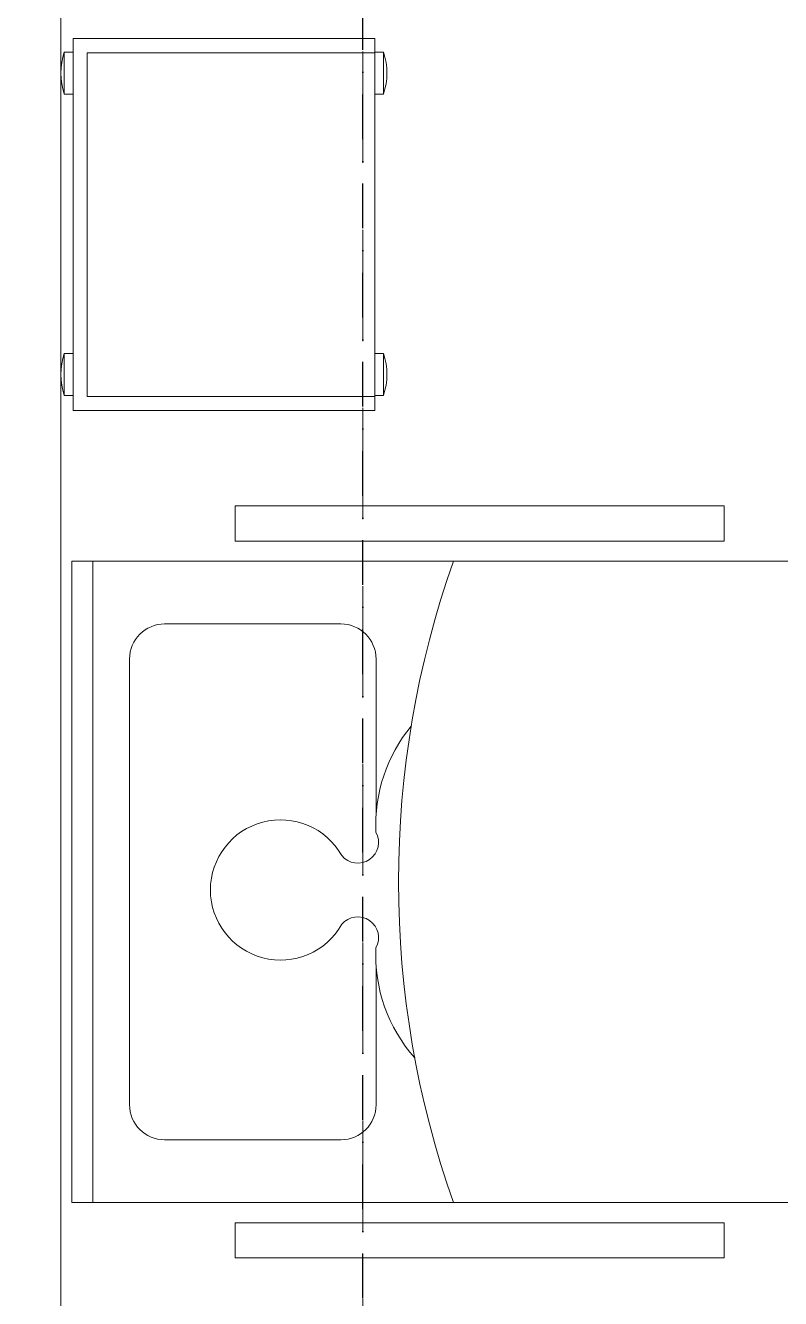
# Model space of a CAD drawing. Header units: millimetres. Extents: x 26027 to 581921, y 7230 to 233891.
# Drawn here: x 480318 to 481394, y 161847 to 163661 of the extents above; entities that cross this region are included whole.
import ezdxf

# ---------------------------------------------------------------- set-up
doc = ezdxf.new("R2010")
doc.units = ezdxf.units.MM
doc.header["$LTSCALE"] = 5
doc.linetypes.add('CENTER', pattern=[50.8, 31.75, -6.35, 6.35, -6.35])
doc.linetypes.add('DASHDOT', pattern=[25.4, 12.7, -6.35, 0, -6.35])
doc.layers.add('axes', color=252, linetype='Continuous')
for name, color, linetype, lineweight in [('E-ELEC-EQPM-2', 85, 'Continuous', 30), ('Medical Equipment and Furniture', 252, 'Continuous', 0), ('Medical Equipment and Furniture1', 252, 'Continuous', 5), ('Walls', 252, 'Continuous', 5)]:
    doc.layers.add(name, color=color, linetype=linetype, lineweight=lineweight)
doc.layers.add('EXF', color=7, linetype='Continuous', lineweight=30, true_color=0x4e7e3e)

# ---------------------------------------------------------------- blocks, each defined once
blk = doc.blocks.new('Hospital Bed')
at = {"layer": 'Medical Equipment and Furniture1'}
for p, q in [((38.338, -101.6315, 0), (38.338, -101.6815, 0)), ((38.338, -101.6315, 0), (39.0347, -101.6315, 0)), ((39.0347, -101.6315, 0), (39.0347, -101.6815, 0)), ((38.338, -101.6815, 0), (39.0347, -101.6815, 0)), ((38.105, -102.6245, 0), (38.105, -101.7101, 0)), ((38.105, -101.7101, 0), (40.4164, -101.7101, 0)), ((38.135, -102.6245, 0), (38.135, -101.7101, 0)), ((38.2374, -101.7997, 0), (38.4887, -101.7997, 0)), ((38.1874, -102.485, 0), (38.1874, -101.8497, 0)), ((38.5387, -102.0476, 0), (38.5387, -101.8497, 0)), ((38.5387, -102.485, 0), (38.5387, -102.264, 0)), ((38.4887, -102.535, 0), (38.2374, -102.535, 0)), ((40.4164, -102.6245, 0), (38.105, -102.6245, 0)), ((38.338, -102.6532, 0), (38.338, -102.7032, 0)), ((39.0347, -102.6532, 0), (38.338, -102.6532, 0)), ((39.0347, -102.6532, 0), (39.0347, -102.7032, 0)), ((39.0347, -102.7032, 0), (38.338, -102.7032, 0))]:
    blk.add_line(p, q, dxfattribs=at)
at = {"layer": 'Medical Equipment and Furniture1', "elevation": 0}
for points in [[(38.6489, -102.6245), (38.6489, -102.6245), (38.6489, -102.6245), (38.6489, -102.6245), (38.6489, -102.6245), (38.6489, -102.6245), (38.6489, -102.6245), (38.6489, -102.6245), (38.6489, -102.6245), (38.6489, -102.6245), (38.6489, -102.6245), (38.6489, -102.6245), (38.6489, -102.6245), (38.6489, -102.6245), (38.6489, -102.6245), (38.6489, -102.6245), (38.6489, -102.6245), (38.6489, -102.6245), (38.6489, -102.6245), (38.6489, -102.6245), (38.6489, -102.6245), (38.6489, -102.6245), (38.6489, -102.6245), (38.6489, -102.6245), (38.6489, -102.6245), (38.6489, -102.6245), (38.6489, -102.6245), (38.6489, -102.6245), (38.6489, -102.6245), (38.6489, -102.6245), (38.6489, -102.6245), (38.6489, -102.6245), (38.6489, -102.6245), (38.6489, -102.6245), (38.6489, -102.6245), (38.6489, -102.6245), (38.6489, -102.6245), (38.6489, -102.6245), (38.6489, -102.6245), (38.6489, -102.6245), (38.6489, -102.6245), (38.6489, -102.6245), (38.6489, -102.6245), (38.6489, -102.6245), (38.6489, -102.6245), (38.6489, -102.6245), (38.6489, -102.6245), (38.6489, -102.6245), (38.6489, -102.6245), (38.6489, -102.6245), (38.6489, -102.6245), (38.6489, -102.6245), (38.6489, -102.6245), (38.6489, -102.6245), (38.6489, -102.6245), (38.6489, -102.6245), (38.6489, -102.6245), (38.6489, -102.6245), (38.6489, -102.6245), (38.6489, -102.6245), (38.6489, -102.6245), (38.6489, -102.6245), (38.6489, -102.6245), (38.6489, -102.6245), (38.6489, -102.6245), (38.6489, -102.6245), (38.6489, -102.6245), (38.6489, -102.6245), (38.6489, -102.6245), (38.6489, -102.6245), (38.6489, -102.6245), (38.6489, -102.6245), (38.6489, -102.6245), (38.6489, -102.6245), (38.6489, -102.6245), (38.6489, -102.6245), (38.6489, -102.6245), (38.6489, -102.6245), (38.6489, -102.6245), (38.6489, -102.6245), (38.6489, -102.6245), (38.6489, -102.6245), (38.6489, -102.6245), (38.6489, -102.6245), (38.6489, -102.6245), (38.6489, -102.6245), (38.6489, -102.6245), (38.6489, -102.6245), (38.6489, -102.6245), (38.6489, -102.6245), (38.6489, -102.6245), (38.6489, -102.6245), (38.6489, -102.6245), (38.6489, -102.6245), (38.6489, -102.6245), (38.6489, -102.6245), (38.6489, -102.6245), (38.6489, -102.6245), (38.6489, -102.6245), (38.6489, -102.6245), (38.6489, -102.6245), (38.6489, -102.6245), (38.6489, -102.6245), (38.6489, -102.6245), (38.6489, -102.6245), (38.6489, -102.6245), (38.6489, -102.6245), (38.6489, -102.6245), (38.6489, -102.6245), (38.6489, -102.6245), (38.6489, -102.6245), (38.6489, -102.6245), (38.6489, -102.6245), (38.6489, -102.6245), (38.6489, -102.6245), (38.6489, -102.6245), (38.6489, -102.6245), (38.6489, -102.6245), (38.6489, -102.6245), (38.6489, -102.6245), (38.6489, -102.6245), (38.6489, -102.6245), (38.6489, -102.6245), (38.6489, -102.6245), (38.6489, -102.6245), (38.6489, -102.6245), (38.6489, -102.6245), (38.6489, -102.6245), (38.6489, -102.6245), (38.6489, -102.6245), (38.6489, -102.6245), (38.6489, -102.6245), (38.6489, -102.6245), (38.6489, -102.6245), (38.6489, -102.6245), (38.6489, -102.6245), (38.6489, -102.6245), (38.6489, -102.6245), (38.6489, -102.6245), (38.6489, -102.6245), (38.6489, -102.6245), (38.6489, -102.6245), (38.6489, -102.6245), (38.6489, -102.6245), (38.6489, -102.6245), (38.6489, -102.6245), (38.6489, -102.6245), (38.6489, -102.6245), (38.6489, -102.6245), (38.6489, -102.6245), (38.6489, -102.6245), (38.6489, -102.6245), (38.6489, -102.6245), (38.6489, -102.6245), (38.6489, -102.6245), (38.6489, -102.6245), (38.6489, -102.6245), (38.6489, -102.6245), (38.6489, -102.6245), (38.6489, -102.6245), (38.6489, -102.6245), (38.6489, -102.6245), (38.6489, -102.6245), (38.6489, -102.6245), (38.6489, -102.6245), (38.6489, -102.6245), (38.6489, -102.6245), (38.6489, -102.6245), (38.6489, -102.6245), (38.6489, -102.6245), (38.6489, -102.6245), (38.6489, -102.6245), (38.6489, -102.6245), (38.6489, -102.6245), (38.6489, -102.6245), (38.6489, -102.6245), (38.6489, -102.6245), (38.6489, -102.6245), (38.6489, -102.6245), (38.6489, -102.6245), (38.6489, -102.6245), (38.6489, -102.6245), (38.6489, -102.6245), (38.6489, -102.6245), (38.6489, -102.6245), (38.6489, -102.6245), (38.6489, -102.6245), (38.6489, -102.6245), (38.6489, -102.6245), (38.6489, -102.6245), (38.6489, -102.6245), (38.6489, -102.6245), (38.6489, -102.6245), (38.6489, -102.6245), (38.6489, -102.6245), (38.6489, -102.6245), (38.6489, -102.6245), (38.6489, -102.6245), (38.6489, -102.6245), (38.6489, -102.6245), (38.6489, -102.6245), (38.6489, -102.6245), (38.6489, -102.6245), (38.6489, -102.6245), (38.6489, -102.6245), (38.6489, -102.6245), (38.6489, -102.6245), (38.6489, -102.6245), (38.6489, -102.6245), (38.6489, -102.6245), (38.6489, -102.6245), (38.6489, -102.6245), (38.6489, -102.6245), (38.6489, -102.6245), (38.6489, -102.6245), (38.6489, -102.6245), (38.6489, -102.6245), (38.6489, -102.6245), (38.6489, -102.6245)], [(38.6489, -102.6245), (38.6489, -102.6245), (38.6489, -102.6245), (38.6489, -102.6245), (38.6489, -102.6245), (38.6489, -102.6245), (38.6489, -102.6245), (38.6489, -102.6245), (38.6489, -102.6245), (38.6489, -102.6245), (38.6489, -102.6245), (38.6489, -102.6245), (38.6489, -102.6245), (38.6489, -102.6245), (38.6489, -102.6245), (38.6489, -102.6245), (38.6489, -102.6245), (38.6489, -102.6245), (38.6489, -102.6245), (38.6489, -102.6245), (38.6489, -102.6245), (38.6489, -102.6245), (38.6489, -102.6245), (38.6489, -102.6245), (38.6489, -102.6245), (38.6489, -102.6245), (38.6489, -102.6245), (38.6489, -102.6245), (38.6489, -102.6245), (38.6489, -102.6245), (38.6489, -102.6245), (38.6489, -102.6245), (38.6489, -102.6245), (38.6489, -102.6245), (38.6489, -102.6245), (38.6489, -102.6245), (38.6489, -102.6245), (38.6489, -102.6245), (38.6489, -102.6245), (38.6489, -102.6245), (38.6489, -102.6245), (38.6489, -102.6245), (38.6489, -102.6245), (38.6489, -102.6245), (38.6489, -102.6245), (38.6489, -102.6245), (38.6489, -102.6245), (38.6489, -102.6245), (38.6489, -102.6245), (38.6489, -102.6245), (38.6489, -102.6245), (38.6489, -102.6245), (38.6489, -102.6245), (38.6489, -102.6245), (38.6489, -102.6245), (38.6489, -102.6245), (38.6489, -102.6245), (38.6489, -102.6245), (38.6489, -102.6245), (38.6489, -102.6245), (38.6489, -102.6245), (38.6489, -102.6245), (38.6489, -102.6245), (38.6489, -102.6245), (38.6489, -102.6245), (38.6489, -102.6245), (38.6489, -102.6245), (38.6489, -102.6245), (38.6489, -102.6245), (38.6489, -102.6245), (38.6489, -102.6245), (38.6489, -102.6245), (38.6489, -102.6245), (38.6489, -102.6245), (38.6489, -102.6245), (38.6489, -102.6245), (38.6489, -102.6245), (38.6489, -102.6245), (38.6489, -102.6245), (38.6489, -102.6245), (38.6489, -102.6245), (38.6489, -102.6245), (38.6489, -102.6245), (38.6489, -102.6245), (38.6489, -102.6245), (38.6489, -102.6245), (38.6489, -102.6245), (38.6489, -102.6245), (38.6489, -102.6245), (38.6489, -102.6245), (38.6489, -102.6245), (38.6489, -102.6245), (38.6489, -102.6245), (38.6489, -102.6245), (38.6489, -102.6245), (38.6489, -102.6245), (38.6489, -102.6245), (38.6489, -102.6245), (38.6489, -102.6245), (38.6489, -102.6245), (38.6489, -102.6245), (38.6489, -102.6245), (38.6489, -102.6245), (38.6489, -102.6245), (38.6489, -102.6245), (38.6489, -102.6245), (38.6489, -102.6245), (38.6489, -102.6245), (38.6489, -102.6245), (38.6489, -102.6245), (38.6489, -102.6245), (38.6489, -102.6245), (38.6489, -102.6245), (38.6489, -102.6245), (38.6489, -102.6245), (38.6489, -102.6245), (38.6489, -102.6245), (38.6489, -102.6245), (38.6489, -102.6245), (38.6489, -102.6245), (38.6489, -102.6245), (38.6489, -102.6245), (38.6489, -102.6245), (38.6489, -102.6245), (38.6489, -102.6245), (38.6489, -102.6245), (38.6489, -102.6245), (38.6489, -102.6245), (38.6489, -102.6245), (38.6489, -102.6245), (38.6489, -102.6245), (38.6489, -102.6245), (38.6489, -102.6245), (38.6489, -102.6245), (38.6489, -102.6245), (38.6489, -102.6245), (38.6489, -102.6245), (38.6489, -102.6245), (38.6489, -102.6245), (38.6489, -102.6245), (38.6489, -102.6245), (38.6489, -102.6245), (38.6489, -102.6245), (38.6489, -102.6245), (38.6489, -102.6245), (38.6489, -102.6245), (38.6489, -102.6245), (38.6489, -102.6245), (38.6489, -102.6245), (38.6489, -102.6245), (38.6489, -102.6245), (38.6489, -102.6245), (38.6489, -102.6245), (38.6489, -102.6245), (38.6489, -102.6245), (38.6489, -102.6245), (38.6489, -102.6245), (38.6489, -102.6245), (38.6489, -102.6245), (38.6489, -102.6245), (38.6489, -102.6245), (38.6489, -102.6245), (38.6489, -102.6245), (38.6489, -102.6245), (38.6489, -102.6245), (38.6489, -102.6245), (38.6489, -102.6245), (38.6489, -102.6245), (38.6489, -102.6245), (38.6489, -102.6245), (38.6489, -102.6245), (38.6489, -102.6245), (38.6489, -102.6245), (38.6489, -102.6245), (38.6489, -102.6245), (38.6489, -102.6245), (38.6489, -102.6245), (38.6489, -102.6245), (38.6489, -102.6245), (38.6489, -102.6245), (38.6489, -102.6245), (38.6489, -102.6245), (38.6489, -102.6245), (38.6489, -102.6245), (38.6489, -102.6245), (38.6489, -102.6245), (38.6489, -102.6245), (38.6489, -102.6245), (38.6489, -102.6245), (38.6489, -102.6245), (38.6489, -102.6245), (38.6489, -102.6245), (38.6489, -102.6245), (38.6489, -102.6245), (38.6489, -102.6245), (38.6489, -102.6245), (38.6489, -102.6245), (38.6489, -102.6245), (38.6489, -102.6245), (38.6489, -102.6245), (38.6489, -102.6245), (38.6489, -102.6245), (38.6489, -102.6245), (38.6489, -102.6245), (38.6489, -102.6245), (38.6489, -102.6245), (38.6489, -102.6245), (38.6489, -102.6245), (38.6489, -102.6245), (38.6489, -102.6245), (38.6489, -102.6245), (38.6489, -102.6245), (38.6489, -102.6245), (38.6489, -102.6245)], [(38.6489, -102.6245), (38.6489, -102.6245), (38.6489, -102.6245), (38.6489, -102.6245), (38.6489, -102.6245), (38.6489, -102.6245), (38.6489, -102.6245), (38.6489, -102.6245), (38.6489, -102.6245), (38.6489, -102.6245), (38.6489, -102.6245), (38.6489, -102.6245), (38.6489, -102.6245), (38.6489, -102.6245), (38.6489, -102.6245), (38.6489, -102.6245), (38.6489, -102.6245), (38.6489, -102.6245), (38.6489, -102.6245), (38.6489, -102.6245), (38.6489, -102.6245), (38.6489, -102.6245), (38.6489, -102.6245), (38.6489, -102.6245), (38.6489, -102.6245), (38.6489, -102.6245), (38.6489, -102.6245), (38.6489, -102.6245), (38.6489, -102.6245), (38.6489, -102.6245), (38.6489, -102.6245), (38.6489, -102.6245), (38.6489, -102.6245), (38.6489, -102.6245), (38.6489, -102.6245), (38.6489, -102.6245), (38.6489, -102.6245), (38.6489, -102.6245), (38.6489, -102.6245), (38.6489, -102.6245), (38.6489, -102.6245), (38.6489, -102.6245), (38.6489, -102.6245), (38.6489, -102.6245), (38.6489, -102.6245), (38.6489, -102.6245), (38.6489, -102.6245), (38.6489, -102.6245), (38.6489, -102.6245), (38.6489, -102.6245), (38.6489, -102.6245), (38.6489, -102.6245), (38.6489, -102.6245), (38.6489, -102.6245), (38.6489, -102.6245), (38.6489, -102.6245), (38.6489, -102.6245), (38.6489, -102.6245), (38.6489, -102.6245), (38.6489, -102.6245), (38.6489, -102.6245), (38.6489, -102.6245), (38.6489, -102.6245), (38.6489, -102.6245), (38.6489, -102.6245), (38.6489, -102.6245), (38.6489, -102.6245), (38.6489, -102.6245), (38.6489, -102.6245), (38.6489, -102.6245), (38.6489, -102.6245), (38.6489, -102.6245), (38.6489, -102.6245), (38.6489, -102.6245), (38.6489, -102.6245), (38.6489, -102.6245), (38.6489, -102.6245), (38.6489, -102.6245), (38.6489, -102.6245), (38.6489, -102.6245), (38.6489, -102.6245), (38.6489, -102.6245), (38.6489, -102.6245), (38.6489, -102.6245), (38.6489, -102.6245), (38.6489, -102.6245), (38.6489, -102.6245), (38.6489, -102.6245), (38.6489, -102.6245), (38.6489, -102.6245), (38.6489, -102.6245), (38.6489, -102.6245), (38.6489, -102.6245), (38.6489, -102.6245), (38.6489, -102.6245), (38.6489, -102.6245), (38.6489, -102.6245), (38.6489, -102.6245), (38.6489, -102.6245), (38.6489, -102.6245), (38.6489, -102.6245), (38.6489, -102.6245), (38.6489, -102.6245), (38.6489, -102.6245), (38.6489, -102.6245), (38.6489, -102.6245), (38.6489, -102.6245), (38.6489, -102.6245), (38.6489, -102.6245), (38.6489, -102.6245), (38.6489, -102.6245), (38.6489, -102.6245), (38.6489, -102.6245), (38.6489, -102.6245), (38.6489, -102.6245), (38.6489, -102.6245), (38.6489, -102.6245), (38.6489, -102.6245), (38.6489, -102.6245), (38.6489, -102.6245), (38.6489, -102.6245), (38.6489, -102.6245), (38.6489, -102.6245), (38.6489, -102.6245), (38.6489, -102.6245), (38.6489, -102.6245), (38.6489, -102.6245), (38.6489, -102.6245), (38.6489, -102.6245), (38.6489, -102.6245), (38.6489, -102.6245), (38.6489, -102.6245), (38.6489, -102.6245), (38.6489, -102.6245), (38.6489, -102.6245), (38.6489, -102.6245), (38.6489, -102.6245), (38.6489, -102.6245), (38.6489, -102.6245), (38.6489, -102.6245), (38.6489, -102.6245), (38.6489, -102.6245), (38.6489, -102.6245), (38.6489, -102.6245), (38.6489, -102.6245), (38.6489, -102.6245), (38.6489, -102.6245), (38.6489, -102.6245), (38.6489, -102.6245), (38.6489, -102.6245), (38.6489, -102.6245), (38.6489, -102.6245), (38.6489, -102.6245), (38.6489, -102.6245), (38.6489, -102.6245), (38.6489, -102.6245), (38.6489, -102.6245), (38.6489, -102.6245), (38.6489, -102.6245), (38.6489, -102.6245), (38.6489, -102.6245), (38.6489, -102.6245), (38.6489, -102.6245), (38.6489, -102.6245), (38.6489, -102.6245), (38.6489, -102.6245), (38.6489, -102.6245), (38.6489, -102.6245), (38.6489, -102.6245), (38.6489, -102.6245), (38.6489, -102.6245), (38.6489, -102.6245), (38.6489, -102.6245), (38.6489, -102.6245), (38.6489, -102.6245), (38.6489, -102.6245), (38.6489, -102.6245), (38.6489, -102.6245), (38.6489, -102.6245), (38.6489, -102.6245), (38.6489, -102.6245), (38.6489, -102.6245), (38.6489, -102.6245), (38.6489, -102.6245), (38.6489, -102.6245), (38.6489, -102.6245), (38.6489, -102.6245), (38.6489, -102.6245), (38.6489, -102.6245), (38.6489, -102.6245), (38.6489, -102.6245), (38.6489, -102.6245), (38.6489, -102.6245), (38.6489, -102.6245), (38.6489, -102.6245), (38.6489, -102.6245), (38.6489, -102.6245), (38.6489, -102.6245), (38.6489, -102.6245), (38.6489, -102.6245), (38.6489, -102.6245), (38.6489, -102.6245), (38.6489, -102.6245), (38.6489, -102.6245), (38.6489, -102.6245), (38.6489, -102.6245), (38.6489, -102.6245), (38.6489, -102.6245), (38.6489, -102.6245), (38.6489, -102.6245), (38.6489, -102.6245), (38.6489, -102.6245), (38.6489, -102.6245), (38.6489, -102.6245), (38.6489, -102.6245), (38.6489, -102.6245), (38.6489, -102.6245), (38.6489, -102.6245), (38.6489, -102.6245), (38.6489, -102.6245), (38.6489, -102.6245), (38.6489, -102.6245), (38.6489, -102.6245), (38.6489, -102.6245), (38.6489, -102.6245), (38.6489, -102.6245), (38.6489, -102.6245), (38.6489, -102.6245), (38.6489, -102.6245), (38.6489, -102.6245), (38.6489, -102.6245), (38.6489, -102.6245), (38.6489, -102.6245), (38.6489, -102.6245), (38.6489, -102.6245), (38.6489, -102.6245), (38.6489, -102.6245), (38.6489, -102.6245), (38.6489, -102.6245), (38.6489, -102.6245), (38.6489, -102.6245), (38.6489, -102.6245), (38.6489, -102.6245), (38.6489, -102.6245), (38.6489, -102.6245), (38.6489, -102.6245), (38.6489, -102.6245), (38.6489, -102.6245), (38.6489, -102.6245), (38.6489, -102.6245), (38.6489, -102.6245), (38.6489, -102.6245), (38.6489, -102.6245), (38.6489, -102.6245), (38.6489, -102.6245), (38.6489, -102.6245), (38.6489, -102.6245), (38.6489, -102.6245), (38.6489, -102.6245), (38.6489, -102.6245), (38.6489, -102.6245), (38.6489, -102.6245), (38.6489, -102.6245), (38.6489, -102.6245), (38.6489, -102.6245), (38.6489, -102.6245), (38.6489, -102.6245), (38.6489, -102.6245), (38.6489, -102.6245), (38.6489, -102.6245), (38.6489, -102.6245), (38.6489, -102.6245), (38.6489, -102.6245), (38.6489, -102.6245), (38.6489, -102.6245), (38.6489, -102.6245), (38.6489, -102.6245)]]:
    blk.add_lwpolyline(points, close=True, dxfattribs=at)
for points in [[(38.6489, -102.6245), (38.6489, -102.6245), (38.6489, -102.6245), (38.6489, -102.6245), (38.6489, -102.6245), (38.6489, -102.6245), (38.6489, -102.6245), (38.6489, -102.6245)], [(38.6489, -102.6245), (38.6489, -102.6245), (38.6489, -102.6245), (38.6489, -102.6245), (38.6489, -102.6245), (38.6489, -102.6245), (38.6489, -102.6245), (38.6489, -102.6245), (38.6489, -102.6245), (38.6489, -102.6245), (38.6489, -102.6245), (38.6489, -102.6245), (38.6489, -102.6245), (38.6489, -102.6245), (38.6489, -102.6245), (38.6489, -102.6245), (38.6489, -102.6245), (38.6489, -102.6245), (38.6489, -102.6245), (38.6489, -102.6245), (38.6489, -102.6245), (38.6489, -102.6245), (38.6489, -102.6245), (38.6489, -102.6245), (38.6489, -102.6245), (38.6489, -102.6245), (38.6489, -102.6245), (38.6489, -102.6245), (38.6489, -102.6245), (38.6489, -102.6245), (38.6489, -102.6245), (38.6489, -102.6245), (38.6489, -102.6245), (38.6489, -102.6245), (38.6489, -102.6245), (38.6489, -102.6245), (38.6489, -102.6245), (38.6489, -102.6245), (38.6489, -102.6245), (38.6489, -102.6245), (38.6489, -102.6245), (38.6489, -102.6245), (38.6489, -102.6245), (38.6489, -102.6245), (38.6489, -102.6245), (38.6489, -102.6245), (38.6489, -102.6245), (38.6489, -102.6245), (38.6489, -102.6245), (38.6489, -102.6245), (38.6489, -102.6245), (38.6489, -102.6245), (38.6489, -102.6245), (38.6489, -102.6245), (38.6489, -102.6245), (38.6489, -102.6245), (38.6489, -102.6245), (38.6489, -102.6245), (38.6489, -102.6245), (38.6489, -102.6245), (38.6489, -102.6245), (38.6489, -102.6245), (38.6489, -102.6245), (38.6489, -102.6245), (38.6489, -102.6245), (38.6489, -102.6245), (38.6489, -102.6245), (38.6489, -102.6245), (38.6489, -102.6245), (38.6489, -102.6245), (38.6489, -102.6245), (38.6489, -102.6245), (38.6489, -102.6245), (38.6489, -102.6245), (38.6489, -102.6245), (38.6489, -102.6245), (38.6489, -102.6245), (38.6489, -102.6245), (38.6489, -102.6245), (38.6489, -102.6245), (38.6489, -102.6245), (38.6489, -102.6245), (38.6489, -102.6245), (38.6489, -102.6245), (38.6489, -102.6245), (38.6489, -102.6245), (38.6489, -102.6245), (38.6489, -102.6245), (38.6489, -102.6245), (38.6489, -102.6245), (38.6489, -102.6245), (38.6489, -102.6245), (38.6489, -102.6245), (38.6489, -102.6245), (38.6489, -102.6245), (38.6489, -102.6245), (38.6489, -102.6245), (38.6489, -102.6245), (38.6489, -102.6245), (38.6489, -102.6245), (38.6489, -102.6245), (38.6489, -102.6245), (38.6489, -102.6245), (38.6489, -102.6245), (38.6489, -102.6245), (38.6489, -102.6245), (38.6489, -102.6245), (38.6489, -102.6245), (38.6489, -102.6245), (38.6489, -102.6245), (38.6489, -102.6245)], [(38.6489, -102.6245), (38.6489, -102.6245), (38.6489, -102.6245), (38.6489, -102.6245), (38.6489, -102.6245), (38.6489, -102.6245), (38.6489, -102.6245), (38.6489, -102.6245), (38.6489, -102.6245), (38.6489, -102.6245), (38.6489, -102.6245), (38.6489, -102.6245), (38.6489, -102.6245), (38.6489, -102.6245), (38.6489, -102.6245), (38.6489, -102.6245), (38.6489, -102.6245)], [(38.6489, -102.6245), (38.6489, -102.6245), (38.6489, -102.6245), (38.6489, -102.6245), (38.6489, -102.6245), (38.6489, -102.6245), (38.6489, -102.6245)], [(38.6489, -102.6245), (38.6489, -102.6245), (38.6489, -102.6245), (38.6489, -102.6245), (38.6489, -102.6245), (38.6489, -102.6245), (38.6489, -102.6245), (38.6489, -102.6245), (38.6489, -102.6245), (38.6489, -102.6245), (38.6489, -102.6245), (38.6489, -102.6245)], [(38.6489, -102.6245), (38.6489, -102.6245), (38.6489, -102.6245), (38.6489, -102.6245), (38.6489, -102.6245), (38.6489, -102.6245), (38.6489, -102.6245), (38.6489, -102.6245), (38.6489, -102.6245), (38.6489, -102.6245), (38.6489, -102.6245), (38.6489, -102.6245), (38.6489, -102.6245), (38.6489, -102.6245), (38.6489, -102.6245), (38.6489, -102.6245), (38.6489, -102.6245), (38.6489, -102.6245), (38.6489, -102.6245), (38.6489, -102.6245), (38.6489, -102.6245), (38.6489, -102.6245), (38.6489, -102.6245), (38.6489, -102.6245), (38.6489, -102.6245), (38.6489, -102.6245), (38.6489, -102.6245), (38.6489, -102.6245), (38.6489, -102.6245), (38.6489, -102.6245), (38.6489, -102.6245), (38.6489, -102.6245), (38.6489, -102.6245), (38.6489, -102.6245), (38.6489, -102.6245), (38.6489, -102.6245), (38.6489, -102.6245), (38.6489, -102.6245), (38.6489, -102.6245), (38.6489, -102.6245), (38.6489, -102.6245), (38.6489, -102.6245), (38.6489, -102.6245), (38.6489, -102.6245), (38.6489, -102.6245), (38.6489, -102.6245), (38.6489, -102.6245), (38.6489, -102.6245), (38.6489, -102.6245), (38.6489, -102.6245), (38.6489, -102.6245), (38.6489, -102.6245), (38.6489, -102.6245), (38.6489, -102.6245), (38.6489, -102.6245), (38.6489, -102.6245), (38.6489, -102.6245), (38.6489, -102.6245), (38.6489, -102.6245), (38.6489, -102.6245), (38.6489, -102.6245), (38.6489, -102.6245), (38.6489, -102.6245), (38.6489, -102.6245), (38.6489, -102.6245), (38.6489, -102.6245), (38.6489, -102.6245), (38.6489, -102.6245), (38.6489, -102.6245), (38.6489, -102.6245), (38.6489, -102.6245), (38.6489, -102.6245), (38.6489, -102.6245), (38.6489, -102.6245), (38.6489, -102.6245), (38.6489, -102.6245), (38.6489, -102.6245), (38.6489, -102.6245), (38.6489, -102.6245), (38.6489, -102.6245), (38.6489, -102.6245), (38.6489, -102.6245), (38.6489, -102.6245), (38.6489, -102.6245), (38.6489, -102.6245), (38.6489, -102.6245), (38.6489, -102.6245), (38.6489, -102.6245), (38.6489, -102.6245)], [(38.6489, -102.6245), (38.6489, -102.6245), (38.6489, -102.6245), (38.6489, -102.6245), (38.6489, -102.6245), (38.6489, -102.6245), (38.6489, -102.6245), (38.6489, -102.6245), (38.6489, -102.6245), (38.6489, -102.6245), (38.6489, -102.6245), (38.6489, -102.6245), (38.6489, -102.6245), (38.6489, -102.6245), (38.6489, -102.6245), (38.6489, -102.6245), (38.6489, -102.6245), (38.6489, -102.6245), (38.6489, -102.6245), (38.6489, -102.6245), (38.6489, -102.6245), (38.6489, -102.6245), (38.6489, -102.6245), (38.6489, -102.6245), (38.6489, -102.6245), (38.6489, -102.6245), (38.6489, -102.6245), (38.6489, -102.6245), (38.6489, -102.6245), (38.6489, -102.6245), (38.6489, -102.6245), (38.6489, -102.6245), (38.6489, -102.6245), (38.6489, -102.6245), (38.6489, -102.6245), (38.6489, -102.6245), (38.6489, -102.6245), (38.6489, -102.6245), (38.6489, -102.6245), (38.6489, -102.6245), (38.6489, -102.6245), (38.6489, -102.6245), (38.6489, -102.6245), (38.6489, -102.6245), (38.6489, -102.6245), (38.6489, -102.6245), (38.6489, -102.6245), (38.6489, -102.6245), (38.6489, -102.6245), (38.6489, -102.6245), (38.6489, -102.6245), (38.6489, -102.6245), (38.6489, -102.6245), (38.6489, -102.6245)], [(38.6489, -102.6245), (38.6489, -102.6245), (38.6489, -102.6245), (38.6489, -102.6245), (38.6489, -102.6245), (38.6489, -102.6245), (38.6489, -102.6245), (38.6489, -102.6245), (38.6489, -102.6245), (38.6489, -102.6245)], [(38.6489, -102.6245), (38.6489, -102.6245), (38.6489, -102.6245), (38.6489, -102.6245), (38.6489, -102.6245), (38.6489, -102.6245), (38.6489, -102.6245), (38.6489, -102.6245), (38.6489, -102.6245), (38.6489, -102.6245)], [(38.6489, -102.6245), (38.6489, -102.6245), (38.6489, -102.6245), (38.6489, -102.6245), (38.6489, -102.6245), (38.6489, -102.6245), (38.6489, -102.6245), (38.6489, -102.6245), (38.6489, -102.6245), (38.6489, -102.6245), (38.6489, -102.6245), (38.6489, -102.6245), (38.6489, -102.6245), (38.6489, -102.6245), (38.6489, -102.6245)], [(38.6489, -102.6245), (38.6489, -102.6245), (38.6489, -102.6245), (38.6489, -102.6245), (38.6489, -102.6245), (38.6489, -102.6245), (38.6489, -102.6245), (38.6489, -102.6245), (38.6489, -102.6245), (38.6489, -102.6245)], [(38.6489, -102.6245), (38.6489, -102.6245), (38.6489, -102.6245), (38.6489, -102.6245), (38.6489, -102.6245), (38.6489, -102.6245), (38.6489, -102.6245)], [(38.6489, -102.6245), (38.6489, -102.6245), (38.6489, -102.6245), (38.6489, -102.6245), (38.6489, -102.6245), (38.6489, -102.6245), (38.6489, -102.6245), (38.6489, -102.6245), (38.6489, -102.6245), (38.6489, -102.6245)], [(38.6489, -102.6245), (38.6489, -102.6245), (38.6489, -102.6245), (38.6489, -102.6245), (38.6489, -102.6245), (38.6489, -102.6245), (38.6489, -102.6245), (38.6489, -102.6245), (38.6489, -102.6245), (38.6489, -102.6245), (38.6489, -102.6245), (38.6489, -102.6245), (38.6489, -102.6245), (38.6489, -102.6245), (38.6489, -102.6245), (38.6489, -102.6245), (38.6489, -102.6245), (38.6489, -102.6245)], [(38.6489, -102.6245), (38.6489, -102.6245), (38.6489, -102.6245), (38.6489, -102.6245), (38.6489, -102.6245), (38.6489, -102.6245), (38.6489, -102.6245), (38.6489, -102.6245), (38.6489, -102.6245)]]:
    blk.add_lwpolyline(points, dxfattribs=at)
at = {"layer": 'Medical Equipment and Furniture1'}
for centre, radius, start, end in [((39.9488, -102.1673, 0), 1.378, 160.6222, 199.3778), ((38.2374, -101.8497, 0), 0.05, 90, 180), ((38.4887, -101.8497, 0), 0.05, 0, 90), ((38.7578, -102.0625, 0), 0.2195, 138.2973, 182.816), ((38.4026, -102.1558, 0), 0.1, 29.3037, 330.6963), ((38.5126, -102.0878, 0), 0.0297, 220.0437, 29.1003), ((38.5126, -102.2238, 0), 0.0297, 330.8997, 139.9563), ((38.7578, -102.2491, 0), 0.2195, 177.184, 219.6878), ((38.2374, -102.485, 0), 0.05, 180, 270), ((38.4887, -102.485, 0), 0.05, 270, 0)]:
    blk.add_arc(centre, radius, start, end, dxfattribs=at)
blk = doc.blocks.new('HF10531-P')
at = {"layer": 'Medical Equipment and Furniture1'}
for p, q in [((0.0791, 0.4424), (0.0191, 0.4424)), ((0.0191, 0.4424), (0.0191, 0.43)), ((0.0791, 0.4424), (0.0791, 0.43)), ((0.5086, 0.4424), (0.4486, 0.4424)), ((0.4486, 0.4424), (0.4486, 0.43)), ((0.5086, 0.4424), (0.5086, 0.43)), ((0.53, 0.43), (0, 0.43)), ((0, 0.43), (0, 0)), ((0.53, 0), (0.53, 0.43)), ((0.51, 0.41), (0.02, 0.41)), ((0.02, 0.41), (0.02, 0)), ((0.51, 0), (0.51, 0.41)), ((0, 0), (0.53, 0)), ((0.0191, -0.0124), (0.0191, 0)), ((0.0791, -0.0124), (0.0791, 0)), ((0.4486, -0.0124), (0.4486, 0)), ((0.5086, -0.0124), (0.5086, 0)), ((0.0791, -0.0124), (0.0191, -0.0124)), ((0.5086, -0.0124), (0.4486, -0.0124))]:
    blk.add_line(p, q, dxfattribs=at)
for points in [[(0.02, 0.41), (0.02, 0.41), (0.02, 0.41), (0.02, 0.41), (0.02, 0.41), (0.02, 0.41), (0.02, 0.41), (0.02, 0.41), (0.02, 0.41), (0.02, 0.41), (0.02, 0.41), (0.02, 0.41), (0.02, 0.41), (0.02, 0.41), (0.02, 0.41), (0.02, 0.41), (0.02, 0.41), (0.02, 0.41), (0.02, 0.41), (0.02, 0.41), (0.02, 0.41), (0.02, 0.41), (0.02, 0.41), (0.02, 0.41), (0.02, 0.41), (0.02, 0.41), (0.02, 0.41), (0.02, 0.41), (0.02, 0.41), (0.02, 0.41), (0.02, 0.41), (0.02, 0.41), (0.02, 0.41), (0.02, 0.41), (0.02, 0.41), (0.02, 0.41), (0.02, 0.41), (0.02, 0.41), (0.02, 0.41), (0.02, 0.41), (0.02, 0.41), (0.02, 0.41), (0.02, 0.41), (0.02, 0.41), (0.02, 0.41), (0.02, 0.41), (0.02, 0.41), (0.02, 0.41), (0.02, 0.41), (0.02, 0.41), (0.02, 0.41), (0.02, 0.41), (0.02, 0.41), (0.02, 0.41), (0.02, 0.41), (0.02, 0.41), (0.02, 0.41), (0.02, 0.41), (0.02, 0.41), (0.02, 0.41), (0.02, 0.41), (0.02, 0.41), (0.02, 0.41), (0.02, 0.41), (0.02, 0.41), (0.02, 0.41), (0.02, 0.41), (0.02, 0.41), (0.02, 0.41), (0.02, 0.41), (0.02, 0.41), (0.02, 0.41), (0.02, 0.41), (0.02, 0.41), (0.02, 0.41), (0.02, 0.41), (0.02, 0.41), (0.02, 0.41), (0.02, 0.41), (0.02, 0.41), (0.02, 0.41), (0.02, 0.41), (0.02, 0.41), (0.02, 0.41), (0.02, 0.41), (0.02, 0.41), (0.02, 0.41), (0.02, 0.41), (0.02, 0.41), (0.02, 0.41), (0.02, 0.41), (0.02, 0.41), (0.02, 0.41), (0.02, 0.41), (0.02, 0.41), (0.02, 0.41), (0.02, 0.41), (0.02, 0.41), (0.02, 0.41), (0.02, 0.41), (0.02, 0.41), (0.02, 0.41), (0.02, 0.41), (0.02, 0.41), (0.02, 0.41), (0.02, 0.41), (0.02, 0.41), (0.02, 0.41), (0.02, 0.41), (0.02, 0.41), (0.02, 0.41), (0.02, 0.41), (0.02, 0.41), (0.02, 0.41), (0.02, 0.41), (0.02, 0.41), (0.02, 0.41), (0.02, 0.41), (0.02, 0.41), (0.02, 0.41), (0.02, 0.41), (0.02, 0.41), (0.02, 0.41), (0.02, 0.41), (0.02, 0.41), (0.02, 0.41), (0.02, 0.41), (0.02, 0.41), (0.02, 0.41), (0.02, 0.41), (0.02, 0.41), (0.02, 0.41), (0.02, 0.41), (0.02, 0.41), (0.02, 0.41), (0.02, 0.41), (0.02, 0.41), (0.02, 0.41), (0.02, 0.41), (0.02, 0.41), (0.02, 0.41), (0.02, 0.41), (0.02, 0.41), (0.02, 0.41), (0.02, 0.41), (0.02, 0.41), (0.02, 0.41), (0.02, 0.41), (0.02, 0.41), (0.02, 0.41), (0.02, 0.41), (0.02, 0.41), (0.02, 0.41), (0.02, 0.41), (0.02, 0.41), (0.02, 0.41), (0.02, 0.41), (0.02, 0.41), (0.02, 0.41), (0.02, 0.41), (0.02, 0.41), (0.02, 0.41), (0.02, 0.41), (0.02, 0.41), (0.02, 0.41), (0.02, 0.41), (0.02, 0.41), (0.02, 0.41), (0.02, 0.41), (0.02, 0.41), (0.02, 0.41), (0.02, 0.41), (0.02, 0.41), (0.02, 0.41), (0.02, 0.41), (0.02, 0.41), (0.02, 0.41), (0.02, 0.41), (0.02, 0.41), (0.02, 0.41), (0.02, 0.41), (0.02, 0.41), (0.02, 0.41), (0.02, 0.41), (0.02, 0.41), (0.02, 0.41), (0.02, 0.41), (0.02, 0.41), (0.02, 0.41), (0.02, 0.41), (0.02, 0.41), (0.02, 0.41), (0.02, 0.41), (0.02, 0.41), (0.02, 0.41), (0.02, 0.41), (0.02, 0.41), (0.02, 0.41), (0.02, 0.41), (0.02, 0.41), (0.02, 0.41), (0.02, 0.41), (0.02, 0.41), (0.02, 0.41), (0.02, 0.41), (0.02, 0.41), (0.02, 0.41), (0.02, 0.41), (0.02, 0.41), (0.02, 0.41), (0.02, 0.41), (0.02, 0.41), (0.02, 0.41), (0.02, 0.41), (0.02, 0.41), (0.02, 0.41), (0.02, 0.41), (0.02, 0.41), (0.02, 0.41)], [(0.02, 0.41), (0.02, 0.41), (0.02, 0.41), (0.02, 0.41), (0.02, 0.41), (0.02, 0.41), (0.02, 0.41), (0.02, 0.41), (0.02, 0.41), (0.02, 0.41), (0.02, 0.41), (0.02, 0.41), (0.02, 0.41), (0.02, 0.41), (0.02, 0.41), (0.02, 0.41), (0.02, 0.41), (0.02, 0.41), (0.02, 0.41), (0.02, 0.41), (0.02, 0.41), (0.02, 0.41), (0.02, 0.41), (0.02, 0.41), (0.02, 0.41), (0.02, 0.41), (0.02, 0.41), (0.02, 0.41), (0.02, 0.41), (0.02, 0.41), (0.02, 0.41), (0.02, 0.41), (0.02, 0.41), (0.02, 0.41), (0.02, 0.41), (0.02, 0.41), (0.02, 0.41), (0.02, 0.41), (0.02, 0.41), (0.02, 0.41), (0.02, 0.41), (0.02, 0.41), (0.02, 0.41), (0.02, 0.41), (0.02, 0.41), (0.02, 0.41), (0.02, 0.41), (0.02, 0.41), (0.02, 0.41), (0.02, 0.41), (0.02, 0.41), (0.02, 0.41), (0.02, 0.41), (0.02, 0.41), (0.02, 0.41), (0.02, 0.41), (0.02, 0.41), (0.02, 0.41), (0.02, 0.41), (0.02, 0.41), (0.02, 0.41), (0.02, 0.41), (0.02, 0.41), (0.02, 0.41), (0.02, 0.41), (0.02, 0.41), (0.02, 0.41), (0.02, 0.41), (0.02, 0.41), (0.02, 0.41), (0.02, 0.41), (0.02, 0.41), (0.02, 0.41), (0.02, 0.41), (0.02, 0.41), (0.02, 0.41), (0.02, 0.41), (0.02, 0.41), (0.02, 0.41), (0.02, 0.41), (0.02, 0.41), (0.02, 0.41), (0.02, 0.41), (0.02, 0.41), (0.02, 0.41), (0.02, 0.41), (0.02, 0.41), (0.02, 0.41), (0.02, 0.41), (0.02, 0.41), (0.02, 0.41), (0.02, 0.41), (0.02, 0.41), (0.02, 0.41), (0.02, 0.41), (0.02, 0.41), (0.02, 0.41), (0.02, 0.41), (0.02, 0.41), (0.02, 0.41), (0.02, 0.41), (0.02, 0.41), (0.02, 0.41), (0.02, 0.41), (0.02, 0.41), (0.02, 0.41), (0.02, 0.41), (0.02, 0.41), (0.02, 0.41), (0.02, 0.41), (0.02, 0.41), (0.02, 0.41), (0.02, 0.41), (0.02, 0.41), (0.02, 0.41), (0.02, 0.41), (0.02, 0.41), (0.02, 0.41), (0.02, 0.41), (0.02, 0.41), (0.02, 0.41), (0.02, 0.41), (0.02, 0.41), (0.02, 0.41), (0.02, 0.41), (0.02, 0.41), (0.02, 0.41), (0.02, 0.41), (0.02, 0.41), (0.02, 0.41), (0.02, 0.41), (0.02, 0.41), (0.02, 0.41), (0.02, 0.41), (0.02, 0.41), (0.02, 0.41), (0.02, 0.41), (0.02, 0.41), (0.02, 0.41), (0.02, 0.41), (0.02, 0.41), (0.02, 0.41), (0.02, 0.41), (0.02, 0.41), (0.02, 0.41), (0.02, 0.41), (0.02, 0.41), (0.02, 0.41), (0.02, 0.41), (0.02, 0.41), (0.02, 0.41), (0.02, 0.41), (0.02, 0.41), (0.02, 0.41), (0.02, 0.41), (0.02, 0.41), (0.02, 0.41), (0.02, 0.41), (0.02, 0.41), (0.02, 0.41), (0.02, 0.41), (0.02, 0.41), (0.02, 0.41), (0.02, 0.41), (0.02, 0.41), (0.02, 0.41), (0.02, 0.41), (0.02, 0.41), (0.02, 0.41), (0.02, 0.41), (0.02, 0.41), (0.02, 0.41), (0.02, 0.41), (0.02, 0.41), (0.02, 0.41), (0.02, 0.41), (0.02, 0.41), (0.02, 0.41), (0.02, 0.41), (0.02, 0.41), (0.02, 0.41), (0.02, 0.41), (0.02, 0.41), (0.02, 0.41), (0.02, 0.41), (0.02, 0.41), (0.02, 0.41), (0.02, 0.41), (0.02, 0.41), (0.02, 0.41), (0.02, 0.41), (0.02, 0.41), (0.02, 0.41), (0.02, 0.41), (0.02, 0.41), (0.02, 0.41), (0.02, 0.41), (0.02, 0.41), (0.02, 0.41), (0.02, 0.41), (0.02, 0.41), (0.02, 0.41), (0.02, 0.41), (0.02, 0.41), (0.02, 0.41), (0.02, 0.41), (0.02, 0.41), (0.02, 0.41), (0.02, 0.41), (0.02, 0.41), (0.02, 0.41), (0.02, 0.41), (0.02, 0.41), (0.02, 0.41)], [(0.02, 0.41), (0.02, 0.41), (0.02, 0.41), (0.02, 0.41), (0.02, 0.41), (0.02, 0.41), (0.02, 0.41), (0.02, 0.41), (0.02, 0.41), (0.02, 0.41), (0.02, 0.41), (0.02, 0.41), (0.02, 0.41), (0.02, 0.41), (0.02, 0.41), (0.02, 0.41), (0.02, 0.41), (0.02, 0.41), (0.02, 0.41), (0.02, 0.41), (0.02, 0.41), (0.02, 0.41), (0.02, 0.41), (0.02, 0.41), (0.02, 0.41), (0.02, 0.41), (0.02, 0.41), (0.02, 0.41), (0.02, 0.41), (0.02, 0.41), (0.02, 0.41), (0.02, 0.41), (0.02, 0.41), (0.02, 0.41), (0.02, 0.41), (0.02, 0.41), (0.02, 0.41), (0.02, 0.41), (0.02, 0.41), (0.02, 0.41), (0.02, 0.41), (0.02, 0.41), (0.02, 0.41), (0.02, 0.41), (0.02, 0.41), (0.02, 0.41), (0.02, 0.41), (0.02, 0.41), (0.02, 0.41), (0.02, 0.41), (0.02, 0.41), (0.02, 0.41), (0.02, 0.41), (0.02, 0.41), (0.02, 0.41), (0.02, 0.41), (0.02, 0.41), (0.02, 0.41), (0.02, 0.41), (0.02, 0.41), (0.02, 0.41), (0.02, 0.41), (0.02, 0.41), (0.02, 0.41), (0.02, 0.41), (0.02, 0.41), (0.02, 0.41), (0.02, 0.41), (0.02, 0.41), (0.02, 0.41), (0.02, 0.41), (0.02, 0.41), (0.02, 0.41), (0.02, 0.41), (0.02, 0.41), (0.02, 0.41), (0.02, 0.41), (0.02, 0.41), (0.02, 0.41), (0.02, 0.41), (0.02, 0.41), (0.02, 0.41), (0.02, 0.41), (0.02, 0.41), (0.02, 0.41), (0.02, 0.41), (0.02, 0.41), (0.02, 0.41), (0.02, 0.41), (0.02, 0.41), (0.02, 0.41), (0.02, 0.41), (0.02, 0.41), (0.02, 0.41), (0.02, 0.41), (0.02, 0.41), (0.02, 0.41), (0.02, 0.41), (0.02, 0.41), (0.02, 0.41), (0.02, 0.41), (0.02, 0.41), (0.02, 0.41), (0.02, 0.41), (0.02, 0.41), (0.02, 0.41), (0.02, 0.41), (0.02, 0.41), (0.02, 0.41), (0.02, 0.41), (0.02, 0.41), (0.02, 0.41), (0.02, 0.41), (0.02, 0.41), (0.02, 0.41), (0.02, 0.41), (0.02, 0.41), (0.02, 0.41), (0.02, 0.41), (0.02, 0.41), (0.02, 0.41), (0.02, 0.41), (0.02, 0.41), (0.02, 0.41), (0.02, 0.41), (0.02, 0.41), (0.02, 0.41), (0.02, 0.41), (0.02, 0.41), (0.02, 0.41), (0.02, 0.41), (0.02, 0.41), (0.02, 0.41), (0.02, 0.41), (0.02, 0.41), (0.02, 0.41), (0.02, 0.41), (0.02, 0.41), (0.02, 0.41), (0.02, 0.41), (0.02, 0.41), (0.02, 0.41), (0.02, 0.41), (0.02, 0.41), (0.02, 0.41), (0.02, 0.41), (0.02, 0.41), (0.02, 0.41), (0.02, 0.41), (0.02, 0.41), (0.02, 0.41), (0.02, 0.41), (0.02, 0.41), (0.02, 0.41), (0.02, 0.41), (0.02, 0.41), (0.02, 0.41), (0.02, 0.41), (0.02, 0.41), (0.02, 0.41), (0.02, 0.41), (0.02, 0.41), (0.02, 0.41), (0.02, 0.41), (0.02, 0.41), (0.02, 0.41), (0.02, 0.41), (0.02, 0.41), (0.02, 0.41), (0.02, 0.41), (0.02, 0.41), (0.02, 0.41), (0.02, 0.41), (0.02, 0.41), (0.02, 0.41), (0.02, 0.41), (0.02, 0.41), (0.02, 0.41), (0.02, 0.41), (0.02, 0.41), (0.02, 0.41), (0.02, 0.41), (0.02, 0.41), (0.02, 0.41), (0.02, 0.41), (0.02, 0.41), (0.02, 0.41), (0.02, 0.41), (0.02, 0.41), (0.02, 0.41), (0.02, 0.41), (0.02, 0.41), (0.02, 0.41), (0.02, 0.41), (0.02, 0.41), (0.02, 0.41), (0.02, 0.41), (0.02, 0.41), (0.02, 0.41), (0.02, 0.41), (0.02, 0.41), (0.02, 0.41), (0.02, 0.41), (0.02, 0.41), (0.02, 0.41), (0.02, 0.41), (0.02, 0.41), (0.02, 0.41), (0.02, 0.41), (0.02, 0.41), (0.02, 0.41), (0.02, 0.41), (0.02, 0.41), (0.02, 0.41), (0.02, 0.41), (0.02, 0.41), (0.02, 0.41), (0.02, 0.41), (0.02, 0.41), (0.02, 0.41), (0.02, 0.41), (0.02, 0.41), (0.02, 0.41), (0.02, 0.41), (0.02, 0.41), (0.02, 0.41), (0.02, 0.41), (0.02, 0.41), (0.02, 0.41), (0.02, 0.41), (0.02, 0.41), (0.02, 0.41), (0.02, 0.41), (0.02, 0.41), (0.02, 0.41), (0.02, 0.41), (0.02, 0.41), (0.02, 0.41), (0.02, 0.41), (0.02, 0.41), (0.02, 0.41), (0.02, 0.41), (0.02, 0.41), (0.02, 0.41), (0.02, 0.41), (0.02, 0.41), (0.02, 0.41), (0.02, 0.41), (0.02, 0.41), (0.02, 0.41), (0.02, 0.41), (0.02, 0.41), (0.02, 0.41), (0.02, 0.41), (0.02, 0.41), (0.02, 0.41), (0.02, 0.41), (0.02, 0.41), (0.02, 0.41), (0.02, 0.41), (0.02, 0.41), (0.02, 0.41), (0.02, 0.41), (0.02, 0.41), (0.02, 0.41), (0.02, 0.41), (0.02, 0.41), (0.02, 0.41), (0.02, 0.41), (0.02, 0.41), (0.02, 0.41), (0.02, 0.41), (0.02, 0.41), (0.02, 0.41), (0.02, 0.41), (0.02, 0.41), (0.02, 0.41)]]:
    blk.add_lwpolyline(points, close=True, dxfattribs=at)
for points in [[(0.02, 0.41), (0.02, 0.41), (0.02, 0.41), (0.02, 0.41), (0.02, 0.41), (0.02, 0.41), (0.02, 0.41), (0.02, 0.41)], [(0.02, 0.41), (0.02, 0.41), (0.02, 0.41), (0.02, 0.41), (0.02, 0.41), (0.02, 0.41), (0.02, 0.41), (0.02, 0.41), (0.02, 0.41), (0.02, 0.41), (0.02, 0.41), (0.02, 0.41), (0.02, 0.41), (0.02, 0.41), (0.02, 0.41), (0.02, 0.41), (0.02, 0.41), (0.02, 0.41), (0.02, 0.41), (0.02, 0.41), (0.02, 0.41), (0.02, 0.41), (0.02, 0.41), (0.02, 0.41), (0.02, 0.41), (0.02, 0.41), (0.02, 0.41), (0.02, 0.41), (0.02, 0.41), (0.02, 0.41), (0.02, 0.41), (0.02, 0.41), (0.02, 0.41), (0.02, 0.41), (0.02, 0.41), (0.02, 0.41), (0.02, 0.41), (0.02, 0.41), (0.02, 0.41), (0.02, 0.41), (0.02, 0.41), (0.02, 0.41), (0.02, 0.41), (0.02, 0.41), (0.02, 0.41), (0.02, 0.41), (0.02, 0.41), (0.02, 0.41), (0.02, 0.41), (0.02, 0.41), (0.02, 0.41), (0.02, 0.41), (0.02, 0.41), (0.02, 0.41), (0.02, 0.41), (0.02, 0.41), (0.02, 0.41), (0.02, 0.41), (0.02, 0.41), (0.02, 0.41), (0.02, 0.41), (0.02, 0.41), (0.02, 0.41), (0.02, 0.41), (0.02, 0.41), (0.02, 0.41), (0.02, 0.41), (0.02, 0.41), (0.02, 0.41), (0.02, 0.41), (0.02, 0.41), (0.02, 0.41), (0.02, 0.41), (0.02, 0.41), (0.02, 0.41), (0.02, 0.41), (0.02, 0.41), (0.02, 0.41), (0.02, 0.41), (0.02, 0.41), (0.02, 0.41), (0.02, 0.41), (0.02, 0.41), (0.02, 0.41), (0.02, 0.41), (0.02, 0.41), (0.02, 0.41), (0.02, 0.41), (0.02, 0.41), (0.02, 0.41), (0.02, 0.41), (0.02, 0.41), (0.02, 0.41), (0.02, 0.41), (0.02, 0.41), (0.02, 0.41), (0.02, 0.41), (0.02, 0.41), (0.02, 0.41), (0.02, 0.41), (0.02, 0.41), (0.02, 0.41), (0.02, 0.41), (0.02, 0.41), (0.02, 0.41), (0.02, 0.41), (0.02, 0.41), (0.02, 0.41), (0.02, 0.41), (0.02, 0.41), (0.02, 0.41)], [(0.02, 0.41), (0.02, 0.41), (0.02, 0.41), (0.02, 0.41), (0.02, 0.41), (0.02, 0.41), (0.02, 0.41), (0.02, 0.41), (0.02, 0.41), (0.02, 0.41), (0.02, 0.41), (0.02, 0.41), (0.02, 0.41), (0.02, 0.41), (0.02, 0.41), (0.02, 0.41), (0.02, 0.41)], [(0.02, 0.41), (0.02, 0.41), (0.02, 0.41), (0.02, 0.41), (0.02, 0.41), (0.02, 0.41), (0.02, 0.41)], [(0.02, 0.41), (0.02, 0.41), (0.02, 0.41), (0.02, 0.41), (0.02, 0.41), (0.02, 0.41), (0.02, 0.41), (0.02, 0.41), (0.02, 0.41), (0.02, 0.41), (0.02, 0.41), (0.02, 0.41)], [(0.02, 0.41), (0.02, 0.41), (0.02, 0.41), (0.02, 0.41), (0.02, 0.41), (0.02, 0.41), (0.02, 0.41), (0.02, 0.41), (0.02, 0.41), (0.02, 0.41), (0.02, 0.41), (0.02, 0.41), (0.02, 0.41), (0.02, 0.41), (0.02, 0.41), (0.02, 0.41), (0.02, 0.41), (0.02, 0.41), (0.02, 0.41), (0.02, 0.41), (0.02, 0.41), (0.02, 0.41), (0.02, 0.41), (0.02, 0.41), (0.02, 0.41), (0.02, 0.41), (0.02, 0.41), (0.02, 0.41), (0.02, 0.41), (0.02, 0.41), (0.02, 0.41), (0.02, 0.41), (0.02, 0.41), (0.02, 0.41), (0.02, 0.41), (0.02, 0.41), (0.02, 0.41), (0.02, 0.41), (0.02, 0.41), (0.02, 0.41), (0.02, 0.41), (0.02, 0.41), (0.02, 0.41), (0.02, 0.41), (0.02, 0.41), (0.02, 0.41), (0.02, 0.41), (0.02, 0.41), (0.02, 0.41), (0.02, 0.41), (0.02, 0.41), (0.02, 0.41), (0.02, 0.41), (0.02, 0.41), (0.02, 0.41), (0.02, 0.41), (0.02, 0.41), (0.02, 0.41), (0.02, 0.41), (0.02, 0.41), (0.02, 0.41), (0.02, 0.41), (0.02, 0.41), (0.02, 0.41), (0.02, 0.41), (0.02, 0.41), (0.02, 0.41), (0.02, 0.41), (0.02, 0.41), (0.02, 0.41), (0.02, 0.41), (0.02, 0.41), (0.02, 0.41), (0.02, 0.41), (0.02, 0.41), (0.02, 0.41), (0.02, 0.41), (0.02, 0.41), (0.02, 0.41), (0.02, 0.41), (0.02, 0.41), (0.02, 0.41), (0.02, 0.41), (0.02, 0.41), (0.02, 0.41), (0.02, 0.41), (0.02, 0.41), (0.02, 0.41), (0.02, 0.41)], [(0.02, 0.41), (0.02, 0.41), (0.02, 0.41), (0.02, 0.41), (0.02, 0.41), (0.02, 0.41), (0.02, 0.41), (0.02, 0.41), (0.02, 0.41), (0.02, 0.41), (0.02, 0.41), (0.02, 0.41), (0.02, 0.41), (0.02, 0.41), (0.02, 0.41), (0.02, 0.41), (0.02, 0.41), (0.02, 0.41), (0.02, 0.41), (0.02, 0.41), (0.02, 0.41), (0.02, 0.41), (0.02, 0.41), (0.02, 0.41), (0.02, 0.41), (0.02, 0.41), (0.02, 0.41), (0.02, 0.41), (0.02, 0.41), (0.02, 0.41), (0.02, 0.41), (0.02, 0.41), (0.02, 0.41), (0.02, 0.41), (0.02, 0.41), (0.02, 0.41), (0.02, 0.41), (0.02, 0.41), (0.02, 0.41), (0.02, 0.41), (0.02, 0.41), (0.02, 0.41), (0.02, 0.41), (0.02, 0.41), (0.02, 0.41), (0.02, 0.41), (0.02, 0.41), (0.02, 0.41), (0.02, 0.41), (0.02, 0.41), (0.02, 0.41), (0.02, 0.41), (0.02, 0.41), (0.02, 0.41)], [(0.02, 0.41), (0.02, 0.41), (0.02, 0.41), (0.02, 0.41), (0.02, 0.41), (0.02, 0.41), (0.02, 0.41), (0.02, 0.41), (0.02, 0.41), (0.02, 0.41)], [(0.02, 0.41), (0.02, 0.41), (0.02, 0.41), (0.02, 0.41), (0.02, 0.41), (0.02, 0.41), (0.02, 0.41), (0.02, 0.41), (0.02, 0.41), (0.02, 0.41)], [(0.02, 0.41), (0.02, 0.41), (0.02, 0.41), (0.02, 0.41), (0.02, 0.41), (0.02, 0.41), (0.02, 0.41), (0.02, 0.41), (0.02, 0.41), (0.02, 0.41), (0.02, 0.41), (0.02, 0.41), (0.02, 0.41), (0.02, 0.41), (0.02, 0.41)], [(0.02, 0.41), (0.02, 0.41), (0.02, 0.41), (0.02, 0.41), (0.02, 0.41), (0.02, 0.41), (0.02, 0.41), (0.02, 0.41), (0.02, 0.41), (0.02, 0.41)], [(0.02, 0.41), (0.02, 0.41), (0.02, 0.41), (0.02, 0.41), (0.02, 0.41), (0.02, 0.41), (0.02, 0.41)], [(0.02, 0.41), (0.02, 0.41), (0.02, 0.41), (0.02, 0.41), (0.02, 0.41), (0.02, 0.41), (0.02, 0.41), (0.02, 0.41), (0.02, 0.41), (0.02, 0.41)], [(0.02, 0.41), (0.02, 0.41), (0.02, 0.41), (0.02, 0.41), (0.02, 0.41), (0.02, 0.41), (0.02, 0.41), (0.02, 0.41), (0.02, 0.41), (0.02, 0.41), (0.02, 0.41), (0.02, 0.41), (0.02, 0.41), (0.02, 0.41), (0.02, 0.41), (0.02, 0.41), (0.02, 0.41), (0.02, 0.41)], [(0.02, 0.41), (0.02, 0.41), (0.02, 0.41), (0.02, 0.41), (0.02, 0.41), (0.02, 0.41), (0.02, 0.41), (0.02, 0.41), (0.02, 0.41)]]:
    blk.add_lwpolyline(points, dxfattribs=at)
for centre, start, end in [((0.0491, 0.3549), 71.0754, 108.9246), ((0.4786, 0.3549), 71.0754, 108.9246), ((0.0491, 0.0751), 251.0754, 288.9246), ((0.4786, 0.0751), 251.0754, 288.9246)]:
    blk.add_arc(centre, 0.0925, start, end, dxfattribs=at)

msp = doc.modelspace()

# ---------------------------------------------------------------- hatches: boundary and pattern name
at = {"layer": 'E-ELEC-EQPM-2'}
h = msp.add_hatch(dxfattribs=at)
h.set_pattern_fill('CROSS', color=85, scale=10)
h.set_pattern_definition([(0, (368880, 104830), (63.5, 63.5), [31.75, -95.25]), (90, (368895.875, 104814.125), (-63.5, 63.5), [31.75, -95.25])])
edge = h.paths.add_edge_path()
edge.add_line((457685.6, 145694.3), (457685.6, 152806.1))
edge.add_line((457685.6, 152806.1), (462487.4, 152806.1))
edge.add_line((462487.4, 152806.1), (462487.4, 145900.9))
edge.add_line((462487.4, 145900.9), (462587.4, 145901.1))
edge.add_line((462587.4, 145901.1), (462587.4, 152806.1))
edge.add_line((462587.4, 152806.1), (464555.9, 152806.1))
edge.add_line((464555.9, 152806.1), (469284.4, 152806.1))
edge.add_line((469284.4, 152806.1), (471903.7, 152806.1))
edge.add_line((471903.7, 152806.1), (471903.7, 142653.2))
edge.add_line((471903.7, 142653.2), (478231.4, 142645.9))
edge.add_line((478231.4, 142645.9), (478231.4, 142845.2))
edge.add_line((478231.4, 142845.2), (472503.7, 142845.2))
edge.add_line((472503.7, 142845.2), (472503.7, 157840))
edge.add_line((472503.7, 157840), (472504, 159009.2))
edge.add_line((472504, 159009.2), (479768.6, 159009.2))
edge.add_line((479768.6, 159009.2), (479768.6, 159109.2))
edge.add_line((479768.6, 159109.2), (472503.7, 159109.2))
edge.add_line((472503.7, 159109.2), (472503.7, 169315.6))
edge.add_line((472503.7, 169315.6), (478921.1, 169315.6))
edge.add_line((478921.1, 169315.6), (484286.4, 169315.6))
edge.add_line((484286.4, 169315.6), (484286.4, 166351.2))
edge.add_line((484286.4, 166351.2), (484486.4, 166351.2))
edge.add_line((484486.4, 166351.2), (484486.4, 169515.6))
edge.add_line((484486.4, 169515.6), (479083.8, 169515.6))
edge.add_line((479083.8, 169515.6), (479083.8, 190946.9))
edge.add_line((479083.8, 190946.9), (479083.8, 191341.6))
edge.add_line((479083.8, 191341.6), (478883.8, 191341.6))
edge.add_line((478883.8, 191341.6), (478883.8, 195124.3))
edge.add_line((478883.8, 195124.3), (477262.4, 195124.3))
edge.add_line((477262.4, 195124.3), (477262.4, 205421.2))
edge.add_line((477262.4, 205421.2), (474368, 205421.2))
edge.add_line((474368, 205421.2), (469356.9, 205421.2))
edge.add_line((469356.9, 205421.2), (469256.9, 205421.2))
edge.add_line((469256.9, 205421.2), (469256.9, 204391.3))
edge.add_line((469256.9, 204391.3), (469856.9, 204391.3))
edge.add_line((469856.9, 204391.3), (469856.9, 204821.2))
edge.add_line((469856.9, 204821.2), (471179.3, 204821.2))
edge.add_line((471179.3, 204821.2), (471179.3, 204391.3))
edge.add_line((471179.3, 204391.3), (471779.3, 204391.3))
edge.add_line((471779.3, 204391.3), (471779.3, 204821.2))
edge.add_line((471779.3, 204821.2), (476662.4, 204821.2))
edge.add_line((476662.4, 204821.2), (476662.4, 194457.6))
edge.add_line((476662.4, 194457.6), (478283.8, 194457.6))
edge.add_line((478283.8, 194457.6), (478283.8, 169915.6))
edge.add_line((478283.8, 169915.6), (471903.7, 169915.6))
edge.add_line((471903.7, 169915.6), (471903.7, 159212))
edge.add_line((471903.7, 159212), (470513.7, 159212))
edge.add_line((470513.7, 159212), (470513.7, 159112))
edge.add_line((470513.7, 159112), (471903.7, 159112))
edge.add_line((471903.7, 159112), (471903.7, 153006.1))
edge.add_line((471903.7, 153006.1), (462587.4, 153006.1))
edge.add_line((462587.4, 153006.1), (462487.4, 152906.1))
edge.add_line((462487.4, 152906.1), (457585.6, 152906.1))
edge.add_line((457585.6, 152906.1), (457585.6, 145694.3))
at = {"layer": 'EXF'}
h = msp.add_hatch(dxfattribs=at)
h.set_pattern_fill('CROSS', color=256, scale=10)
edge = h.paths.add_edge_path()
edge.add_line((464555.9, 152806.1), (469284.4, 152806.1))
edge.add_line((469284.4, 152806.1), (471903.7, 152806.1))
edge.add_line((471903.7, 152806.1), (471903.7, 142653.2))
edge.add_line((471903.7, 142653.2), (478231.4, 142645.9))
edge.add_line((478231.4, 142645.9), (478231.4, 142845.2))
edge.add_line((478231.4, 142845.2), (472503.7, 142845.2))
edge.add_line((472503.7, 142845.2), (472503.7, 157840))
edge.add_line((472503.7, 157840), (472504, 159009.2))
edge.add_line((472504, 159009.2), (479768.6, 159009.2))
edge.add_line((479768.6, 159009.2), (479768.6, 159109.2))
edge.add_line((479768.6, 159109.2), (472503.7, 159109.2))
edge.add_line((472503.7, 159109.2), (472503.7, 169315.6))
edge.add_line((472503.7, 169315.6), (478921.1, 169315.6))
edge.add_line((478921.1, 169315.6), (484286.4, 169315.6))
edge.add_line((484286.4, 169315.6), (484286.4, 166351.2))
edge.add_line((484286.4, 166351.2), (484486.4, 166351.2))
edge.add_line((484486.4, 166351.2), (484486.4, 169515.6))
edge.add_line((484486.4, 169515.6), (479083.8, 169515.6))
edge.add_line((479083.8, 169515.6), (479083.8, 190946.9))
edge.add_line((479083.8, 190946.9), (479083.8, 191341.6))
edge.add_line((479083.8, 191341.6), (478883.8, 191341.6))
edge.add_line((478883.8, 191341.6), (478883.8, 195124.3))
edge.add_line((478883.8, 195124.3), (477262.4, 195124.3))
edge.add_line((477262.4, 195124.3), (477262.4, 205421.2))
edge.add_line((477262.4, 205421.2), (474368, 205421.2))
edge.add_line((474368, 205421.2), (469356.9, 205421.2))
edge.add_line((469356.9, 205421.2), (469256.9, 205421.2))
edge.add_line((469256.9, 205421.2), (469256.9, 204391.3))
edge.add_line((469256.9, 204391.3), (469856.9, 204391.3))
edge.add_line((469856.9, 204391.3), (469856.9, 204821.2))
edge.add_line((469856.9, 204821.2), (471179.3, 204821.2))
edge.add_line((471179.3, 204821.2), (471179.3, 204391.3))
edge.add_line((471179.3, 204391.3), (471779.3, 204391.3))
edge.add_line((471779.3, 204391.3), (471779.3, 204821.2))
edge.add_line((471779.3, 204821.2), (476662.4, 204821.2))
edge.add_line((476662.4, 204821.2), (476662.4, 194457.6))
edge.add_line((476662.4, 194457.6), (478283.8, 194457.6))
edge.add_line((478283.8, 194457.6), (478283.8, 169915.6))
edge.add_line((478283.8, 169915.6), (471903.7, 169915.6))
edge.add_line((471903.7, 169915.6), (471903.7, 159212))
edge.add_line((471903.7, 159212), (470513.7, 159212))
edge.add_line((470513.7, 159212), (470513.7, 159112))
edge.add_line((470513.7, 159112), (471903.7, 159112))
edge.add_line((471903.7, 159112), (471903.7, 153006.1))
edge.add_line((471903.7, 153006.1), (462587.4, 153006.1))

# ---------------------------------------------------------------- linework, layer by layer
at = {"layer": 'axes', "linetype": 'CENTER', "lineweight": 0}
msp.add_line((480798.8, 120285.6, 0), (480798.8, 230811.1, 0), dxfattribs=at)
at = {"layer": 'axes', "linetype": 'DASHDOT'}
msp.add_line((480798.8, 120285.6, 0), (480798.8, 230811.1, 0), dxfattribs=at)
at = {"layer": 'Walls'}
msp.add_line((480368.4, 163680.3, 2.4), (480368.4, 157010.3, 2.4), dxfattribs=at)

# ---------------------------------------------------------------- block references
at = {"layer": 'Medical Equipment and Furniture', "extrusion": (-6.40204e-11, 1.551e-10, -1), "xscale": 1000, "yscale": 1000, "zscale": -999.9999999999999, "rotation": 269.9999988079107}
msp.add_blockref('HF10531-P', (-480815.8, 163642.7, -2.4), dxfattribs=at)
at = {"layer": 'Medical Equipment and Furniture', "xscale": -1000, "yscale": 1000, "zscale": 1000, "rotation": 180}
msp.add_blockref('Hospital Bed', (442279, 60273.4, 2.4), dxfattribs=at)

doc.saveas('drawing.dxf')
